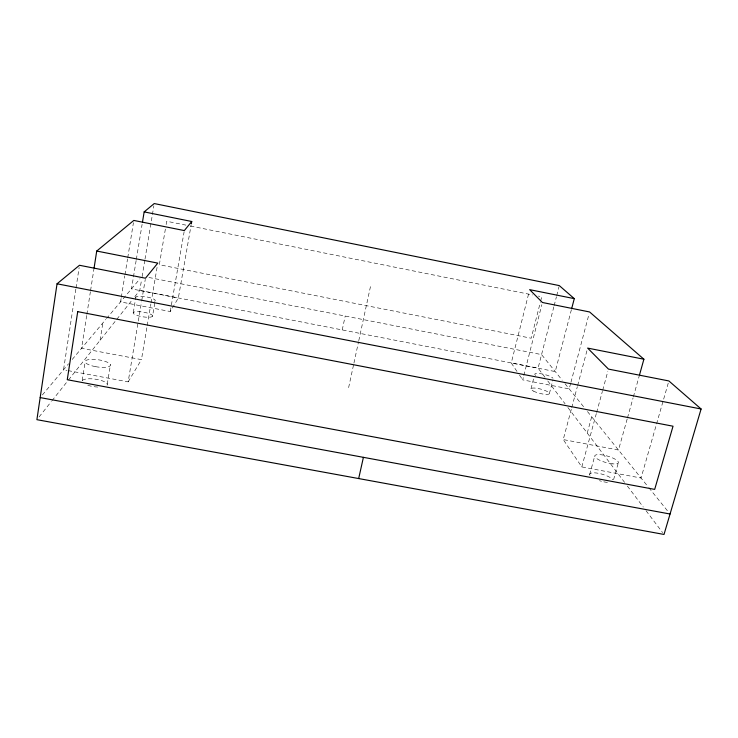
<?xml version="1.0" encoding="UTF-8"?>
<svg xmlns="http://www.w3.org/2000/svg" width="738" height="738" viewBox="0 0 738 738"><rect width="100%" height="100%" fill="white"/><g stroke="black" fill="none" stroke-linecap="round" stroke-linejoin="round"><path stroke-width="0.55" stroke-dasharray="3.69 2.77" d="M75.848 289.121L63.542 369.756L66.946 370.402M76.023 287.986L79.141 267.543M86.687 315.504L81.577 348.299L141.447 359.637L147.028 326.713M86.863 314.37L90.387 291.75M90.562 290.624L93.91 269.139M82.222 380.457L85.138 361.897M100.091 340.292L102.85 322.967M121.106 298.493L120.552 301.888L170.257 311.528L178.347 298.023L191.151 224.869M121.29 297.359L124.787 275.864M124.971 274.739L127.545 258.9M127.729 257.765L133.44 222.691M107.259 384.23L110.423 364.747M136.143 260.569L131.484 288.872L178.347 298.023M136.327 259.444L142.102 224.343M133.292 312.571L135.857 297.073M134.823 296.648L139.786 290.421L141.613 279.453M144.805 260.283L142.157 276.169L144.417 276.612M144.989 259.149L153.864 205.828M68.081 370.614L128.144 381.869L141.512 301.888M141.705 300.753L145.285 279.351M147.222 325.569L150.875 304.001M151.059 302.866L157.212 266.519M165.377 229.066L159.325 264.739L531.212 338.225L540.354 302.211M166.133 224.61L166.696 221.262L185.902 225.127M152.535 316.288A9.862 2.334 9.4 0 0 139.297 311.685A9.862 2.334 9.4 0 0 136.871 315.366A9.862 2.334 9.4 0 0 152.535 316.288L155.164 300.836M170.257 311.528L184.131 231.704M342.248 329.932L345.19 316.039M348.622 387.625L353.696 364.185M353.936 363.068L358.52 341.86M358.76 340.744L370.827 284.923M516.987 371.435L511.259 362.995L529.1 291.87M540.631 301.122L541.738 296.759L538.353 296.076M570.649 383.391L569.192 388.889L522.716 379.876L523.556 376.555M523.842 375.448L541.83 304.693M531 388.825L534.229 376.223M545.004 377.293L538.076 368.151L553.86 306.74M554.146 305.633L556.434 296.731M556.72 295.615L559.007 286.713M549.386 393.575L552.956 379.895M571.396 309.692L555.244 371.574L511.259 362.995M570.944 382.293L589.007 314.157M668.241 383.151L641.045 478.03L581.793 466.923L563.232 439.571L571.461 408.714M571.756 407.607L577.337 386.666M577.633 385.568L587.337 349.194M587.245 433.077L591.673 416.776M581.793 466.923L596.332 413.557M596.636 412.45L602.393 391.325M602.697 390.217L607.844 371.315M589.69 474.423L594.727 456.084M627.171 419.027L618.49 450.042L563.232 439.571M627.475 417.92L633.056 397.985M633.361 396.878L639.256 375.836M613.573 479.7L618.426 462.394M128.144 381.869L141.447 359.637M39.059 416.97L51.263 401.629M51.983 400.734L67.776 380.882M68.496 379.987L131.991 300.218M42.37 394.978L68.597 363.751M72.204 359.461L105.802 319.453M106.54 318.576L140.026 278.706M148.928 277.497L541.554 354.6L562.218 380.236M139.786 290.421L538.076 368.151M190.422 226.04L532.698 294.942M565.013 383.695L584.653 408.059M587.457 411.546L648.121 486.803M648.831 487.689L668.637 512.264M547.771 380.956L565.087 403.815M567.854 407.468L624.597 482.384M627.365 486.038L643.268 507.043M646.036 510.696L662.632 532.615M519.534 375.181L522.716 379.876M154.482 301.288A9.898 2.214 9.6 0 0 146.973 296.99L144.445 296.575A9.898 2.214 9.6 0 0 135.783 297.645M607.439 482.384A12.251 3.496 16.5 0 1 602.522 481.536M601.479 481.268A12.251 3.496 16.5 0 1 599.413 480.65M590.059 475.466A12.251 3.496 16.5 0 1 598.407 473.307A12.251 3.496 16.5 0 1 612.835 479.718M97.757 387.053A12.74 3.81 7.9 0 1 86.309 384.756M82.296 380.577A12.74 3.81 7.9 0 1 97.102 379.461A12.74 3.81 7.9 0 1 107.084 385.208M535.742 375.448A9.529 2.076 14.4 0 1 542.061 373.935L544.441 374.47A9.529 2.076 14.4 0 1 553.011 378.234M612.605 463.851L609.736 463.436A12.306 3.312 16.2 0 1 594.893 455.577A12.306 3.312 16.2 0 1 613.287 458.243A12.306 3.312 16.2 0 1 612.605 463.851M95.386 366.629L92.213 365.9A12.795 3.616 8.2 0 1 89.824 359.471A12.795 3.616 8.2 0 1 110.091 364.111A12.795 3.616 8.2 0 1 95.386 366.629M533.389 391.075A9.493 2.196 14.6 0 0 548.961 394.055A9.493 2.196 14.6 0 0 538.214 388.52A9.493 2.196 14.6 0 0 533.389 391.075"/><path stroke-width="1.11" d="M94.086 268.005L96.724 251.04L157.794 263.115L145.469 278.226L79.483 265.274L57.047 283.798L36.9 419.673L664.015 534.441L701.1 408.99L668.868 380.946L608.453 369.092L587.632 348.096L643.896 359.221L639.56 374.729M142.48 222.083L144.159 211.889L154.242 203.559L559.293 285.597L574.284 298.641L571.682 308.585M191.345 223.743L191.742 221.492L144.159 211.889M358.677 478.556L363.41 457.339M191.742 221.492L184.325 230.579L133.809 220.431L96.724 251.04M40.175 397.588L670.058 514.017M57.047 283.798L701.1 408.99M574.284 298.641L529.653 289.647L542.393 302.488L589.588 311.962L643.896 359.221M77.721 311.648L67.259 379.719L654.68 489.395L673.028 426.213L77.721 311.648"/></g></svg>
